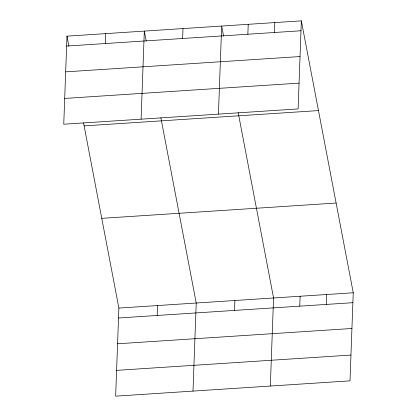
<?xml version="1.0" encoding="UTF-8"?>
<svg xmlns="http://www.w3.org/2000/svg" width="417" height="417" viewBox="0 0 417 417"><rect width="100%" height="100%" fill="white"/><g stroke="black" fill="none" stroke-linecap="round" stroke-linejoin="round"><path stroke-width="0.63" d="M66.986 36.149L63.754 124.224L298.113 108.926L301.345 20.85L66.986 36.149L68.888 46.12M105.293 43.535L105.652 33.626M83.52 122.77L118.887 308.074L115.655 396.15L350.014 380.851L353.246 292.776L301.345 20.85M141.092 119.173L144.324 31.098L146.226 41.069M157.193 315.466L157.553 305.552M182.63 38.489L182.995 28.575M192.993 391.099L196.225 303.029L160.858 117.719M218.435 114.128L221.662 26.052L223.564 36.024M234.531 310.415L234.891 300.501M247.86 34.23L248.224 24.316M274.422 32.495L274.782 22.586M270.331 386.053L273.562 297.978L238.196 112.673M299.76 306.156L300.125 296.247M326.318 304.42L326.683 294.511M66.621 46.063L300.98 30.764M65.677 71.854L300.037 56.556M64.703 98.428L299.062 83.129M84.114 125.887L318.473 110.588M101.758 218.341L336.118 203.043M118.887 308.074L353.246 292.776M118.522 317.989L352.881 302.69M117.578 343.78L351.932 328.481M116.604 370.359L350.963 355.06"/></g></svg>
